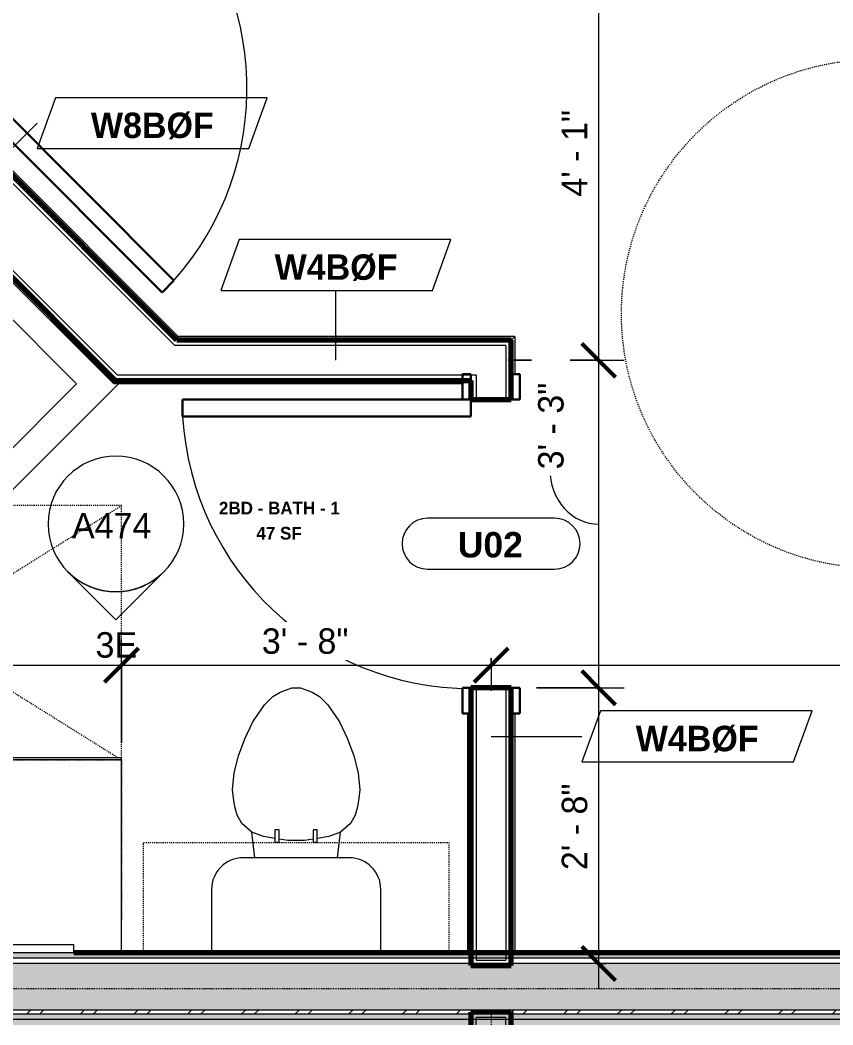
# Model space of a CAD drawing. Header units: inches. Extents: x 2071 to 4741, y -19 to 12114.
# Drawn here: x 2809.3 to 2905.2, y 11678.7 to 11797.2 of the extents above; entities that cross this region are included whole.
import ezdxf

# ---------------------------------------------------------------- set-up
doc = ezdxf.new("R2010")
doc.units = ezdxf.units.IN
doc.header["$MEASUREMENT"] = 0
doc.linetypes.add('Dash', pattern=[0.25, 0.125, -0.125])
doc.linetypes.add('Dash 3_32_', pattern=[0.1875, 0.09375, -0.09375])
for name, color, linetype, lineweight in [('0-2', 10, 'Continuous', 5), ('A-ANNO-DIMS', 211, 'Continuous', 9), ('A-ANNO-DIMS-32', 211, 'Continuous', 9), ('A-AREA-IDEN', 2, 'Continuous', 9), ('A-DETL-1', 90, 'Dash 3_32_', 18), ('A-DOOR', 31, 'Continuous', 18), ('A-DOOR-3', 31, 'Continuous', 9), ('A-DOOR-4', 31, 'Continuous', 30), ('A-DOOR-FRAM-3', 31, 'Continuous', 30), ('A-DOOR-IDEN', 31, 'Continuous', 9), ('A-GENM', 5, 'Continuous', 9), ('A-GENM-HDLN', 13, 'Dash', 9), ('A-WALL', 113, 'Continuous', 18), ('A-WALL-2', 250, 'Continuous', 18), ('A-WALL-3', 113, 'Continuous', 70), ('A-WALL-4', 113, 'Continuous', 9), ('A-WALL-IDEN', 211, 'Continuous', 9), ('A-WALL-PATT-1', 50, 'Continuous', 9), ('A-WALL-PATT-2', 253, 'Continuous', 9), ('A-WALL-PATT-3', 8, 'Continuous', 9), ('G-ANNO-SYMB-2', 111, 'Continuous', 9), ('I-WALL', 2, 'Continuous', 18), ('I-WALL-1', 7, 'Continuous', 70), ('I-WALL-2', 2, 'Continuous', 70), ('P-SANR-FIXT', 6, 'Continuous', 9), ('Q-CASE', 31, 'Continuous', 9), ('Q-CASE-2', 31, 'Dash', 9)]:
    doc.layers.add(name, color=color, linetype=linetype, lineweight=lineweight)
doc.styles.add('Arial_B', font='arialbd.ttf', dxfattribs={"height": 3})
doc.styles.add('Century Gothic', font='ufonts.com_century-gothic.ttf', dxfattribs={"height": 3})
doc.styles.add('Century Gothic_B', font='GOTHICB.TTF', dxfattribs={"height": 3})
doc.styles.add('Century Gothic_B_1', font='GOTHICB.TTF', dxfattribs={"height": 1.5})
doc.dimstyles.new('OD_1__HACK', dxfattribs={"dimscale": 12, "dimtxt": 3.132505, "dimasz": 0.333333, "dimexe": 0.25, "dimexo": 0.166667, "dimgap": 0.041667, "dimtad": 1, "dimdec": 0, "dimzin": 3, "dimdsep": 46, "dimlunit": 4, "dimtxsty": 'Century Gothic', "dimblk1": 'OBLIQUE', "dimblk2": 'OBLIQUE', "dimsah": 1, "dimcen": 0.09, "dimdle": 0.25, "dimazin": 0, "dimtfac": 1, "dimtdec": 4, "dimtix": 1, "dimtmove": 0, "dimatfit": 3, "dimfxl": 1, "dimtvp": 1, "dimtfill": 1, "dimfrac": 2, "dimtolj": 1, "dimtzin": 0, "dimarcsym": 2})
doc.dimstyles.new('OD_1__HACK_1', dxfattribs={"dimscale": 12, "dimtxt": 3.132505, "dimasz": 0.333333, "dimexe": 0.25, "dimexo": 0.166667, "dimgap": 0.041667, "dimtad": 1, "dimdec": 0, "dimzin": 3, "dimdsep": 46, "dimlunit": 4, "dimtxsty": 'Century Gothic', "dimblk1": 'OBLIQUE', "dimblk2": 'OBLIQUE', "dimsah": 1, "dimcen": 0.09, "dimdle": 0.25, "dimazin": 0, "dimtfac": 1, "dimtdec": 4, "dimtix": 1, "dimtmove": 1, "dimatfit": 3, "dimfxl": 1, "dimtvp": 1, "dimtfill": 1, "dimfrac": 2, "dimtolj": 1, "dimtzin": 0, "dimarcsym": 2})
pattern_1 = [(0, (0, 0), (10.24, 2.56), [0.422, -7.258, 0.422, -7.258, -40.96]), (0, (0, 0), (10.24, 2.56), [-15.36, 0.422, -14.938, 0.422, -7.258, -17.92]), (0, (0, 0), (10.24, 2.56), [-38.4, 0.422, -4.698, 0.422, -12.378]), (120, (3.84, 1.28), (-7.33702503, 7.58810013), [0.422, -7.258, 0.422, -7.258, -40.96]), (120, (3.84, 1.28), (-7.33702503, 7.58810013), [-15.36, 0.422, -14.938, 0.422, -7.258, -17.92]), (120, (3.84, 1.28), (-7.33702503, 7.58810013), [-38.4, 0.422, -4.698, 0.422, -12.378]), (240, (5.12, 6.4), (-2.90297497, -10.14810013), [0.422, -7.258, 0.422, -7.258, -40.96]), (240, (5.12, 6.4), (-2.90297497, -10.14810013), [-15.36, 0.422, -14.938, 0.422, -7.258, -17.92]), (240, (5.12, 6.4), (-2.90297497, -10.14810013), [-38.4, 0.422, -4.698, 0.422, -12.378])]

# ---------------------------------------------------------------- blocks, each defined once
blk = doc.blocks.new('CTR - 1st Phase - Common Walls_rvt-1-1ST FLOOR - 2BD ADA TYPE A')
at = {"layer": 'A-WALL-PATT-1'}
h = blk.add_hatch(dxfattribs=at)
h.set_pattern_fill('FP_1', color=256, style=0, pattern_type=2)
h.set_pattern_definition(pattern_1)
h.paths.add_polyline_path([(-2105.82, 11686.61), (-2105.82, 11687.24), (-2438.43, 11687.24), (-2437.8, 11686.61), (-2118.41, 11686.61)], flags=0)
h = blk.add_hatch(dxfattribs=at)
h.set_pattern_fill('FP_1', color=256, style=0, pattern_type=2)
h.set_pattern_definition(pattern_1)
h.paths.add_polyline_path([(-2105.82, 11679.36), (-2105.82, 11679.99), (-2436.47, 11679.99), (-2437.1, 11679.36), (-2118.41, 11679.36)], flags=0)
h = blk.add_hatch(dxfattribs=at)
h.set_pattern_fill('FP_1', color=256, style=0, pattern_type=2)
h.set_pattern_definition(pattern_1)
h.paths.add_polyline_path([(-2105.82, 11678.74), (-2105.82, 11679.36), (-2436.39, 11679.36), (-2437.01, 11678.74), (-2118.41, 11678.74)], flags=0)
at = {"layer": 'A-WALL-PATT-2'}
h = blk.add_hatch(dxfattribs=at)
h.set_pattern_fill('FP_2', color=256, style=0, pattern_type=2)
h.set_pattern_definition([(161.57, (0.16, 0.16), (-1.279773737, -0.000426766), [0, -9.107, 1.011, 0]), (18.43, (-0.16, 0.16), (-1.279773737, 0.000426766), [0, -9.107, 1.011, 0]), (108.43, (0.16, 0.16), (0.639452382, -3.199964008), [3.035, -7.083]), (71.57, (-0.16, 0.16), (0.639452382, 3.199964008), [3.035, -7.083])])
h.paths.add_polyline_path([(-2105.82, 11680.49), (-2105.82, 11685.99), (-2438.06, 11685.99), (-2435.06, 11682.99), (-2437.56, 11680.49), (-2118.41, 11680.49)], flags=0)
at = {"layer": 'A-WALL-PATT-3'}
h = blk.add_hatch(dxfattribs=at)
h.set_pattern_fill('FP_3', color=256, style=0, pattern_type=2)
h.set_pattern_definition([(45, (0, 0), (-3.1678384, 3.1678384), []), (45, (0, 4.8), (-3.1678384, 3.1678384), [])])
h.paths.add_polyline_path([(-2105.82, 11679.99), (-2105.82, 11680.49), (-2436.86, 11680.48), (-2437.36, 11679.99), (-2118.41, 11679.99)], flags=0)
at = {"layer": 'A-WALL-2'}
for p, q in [((-2105.82, 11686.61), (-2437.8, 11686.61)), ((-2105.82, 11685.99), (-2437.18, 11685.99)), ((-2105.82, 11679.99), (-2435.76, 11679.99)), ((-2105.82, 11680.49), (-2435.26, 11680.49)), ((-2105.82, 11679.36), (-2436.39, 11679.36))]:
    blk.add_line(p, q, dxfattribs=at)
at = {"layer": 'I-WALL-1'}
blk.add_line((-2105.82, 11687.24), (-2341.71, 11687.24), dxfattribs=at)
blk = doc.blocks.new('Basic Wall _ INT - W4BØF - _5_8 GYP - 2X4 WOOD_BATT_ - 5_8 GYP_ - ___-2690297-1ST FLOOR - 2BD ADA TYPE A')
at = {"layer": 'A-WALL'}
for p, q in [((-2295.27, 11715.48), (-2295.27, 11687.24)), ((-2294.98, 11715.48), (-2294.98, 11687.24))]:
    blk.add_line(p, q, dxfattribs=at)
blk = doc.blocks.new('Basic Wall _ INT - W4BØF - _5_8 GYP - 2X4 WOOD_BATT_ - 5_8 GYP_ - ___-2690298-1ST FLOOR - 2BD ADA TYPE A')
at = {"layer": 'A-WALL'}
for p, q in [((-2289.98, 11755.48), (-2289.98, 11759.61)), ((-2289.69, 11759.9), (-2289.69, 11755.48)), ((-2289.98, 11687.24), (-2289.98, 11715.48)), ((-2289.69, 11715.48), (-2289.69, 11687.24))]:
    blk.add_line(p, q, dxfattribs=at)
at = {"layer": 'A-WALL', "flags": 128}
for points in [[(-2290.06, 11759.53), (-2290.04, 11759.55), (-2290.02, 11759.57), (-2290.01, 11759.59), (-2289.99, 11759.6), (-2289.98, 11759.61), (-2289.98, 11759.61)], [(-2289.98, 11759.61), (-2289.96, 11759.63), (-2289.9, 11759.69), (-2289.81, 11759.78), (-2289.69, 11759.9)]]:
    blk.add_lwpolyline(points, dxfattribs=at)
blk = doc.blocks.new('Bath Vanity - Bath Vanity 48_-2551079-1ST FLOOR - 2BD ADA TYPE A')
at = {"layer": 'Q-CASE'}
for p, q in [((-23.26, -1), (-23.26, -24)), ((-23.26, -24), (24.74, -24))]:
    blk.add_line(p, q, dxfattribs=at)
blk = doc.blocks.new('Shower Base-Corner - 38_ x 38_-1684436-1ST FLOOR - 2BD ADA TYPE A')
at = {"layer": 'P-SANR-FIXT'}
for p, q in [((0, 38), (18.62, 38)), ((0, 37.45), (0, 38)), ((18.62, 38), (38, 18.62)), ((3.49, 34.51), (17.18, 34.51)), ((3.49, 3.49), (3.49, 34.51)), ((17.18, 34.51), (34.51, 17.18)), ((38, 18.62), (38, 8.63)), ((34.51, 17.18), (34.51, 3.49)), ((34.51, 3.49), (3.49, 3.49))]:
    blk.add_line(p, q, dxfattribs=at)
for start, end in [(360, 180), (180, 0)]:
    blk.add_arc((18.62, 18.62), 1.25, start, end, dxfattribs=at)
blk = doc.blocks.new('Toilet-Domestic-3D - Toilet-Domestic-3D-3234795-1ST FLOOR - 2BD ADA TYPE A')
at = {"layer": 'P-SANR-FIXT'}
for p, q in [((-1.87, 11.5), (-0.5, 12)), ((-0.5, 12), (0.5, 12)), ((0.5, 12), (1.87, 11.5)), ((-3.74, 10), (-2.74, 11)), ((-2.74, 11), (-1.87, 11.5)), ((1.87, 11.5), (2.74, 11)), ((2.74, 11), (3.74, 10)), ((-5.13, 8), (-3.74, 10)), ((3.74, 10), (5.13, 8)), ((-6.06, 6), (-5.13, 8)), ((5.13, 8), (6.06, 6)), ((-6.79, 4), (-6.06, 6)), ((6.06, 6), (6.79, 4)), ((-7.33, 1.99), (-6.79, 4)), ((6.79, 4), (7.33, 1.99)), ((-7.5, 0), (-7.33, 1.99)), ((7.33, 1.99), (7.5, 0)), ((-7.41, -1), (-7.5, 0)), ((-7.24, -2), (-7.41, -1)), ((7.41, -1), (7.24, -2)), ((7.5, 0), (7.41, -1)), ((-6.97, -3), (-7.24, -2)), ((7.24, -2), (6.97, -3)), ((-6.4, -4), (-6.97, -3)), ((6.97, -3), (6.4, -4)), ((-5.21, -5), (-6.4, -4)), ((6.4, -4), (5.21, -5)), ((-3.84, -5.5), (-5.21, -5)), ((-4.86, -8.02), (-5.21, -5)), ((-2.5, -5.74), (-3.84, -5.5)), ((-1, -6), (-2.01, -5.82)), ((2, -5.82), (1, -6)), ((3.84, -5.5), (2.49, -5.74)), ((5.21, -5), (3.84, -5.5)), ((4.86, -8.02), (5.21, -5)), ((1, -6), (-1, -6)), ((6.25, -8.02), (-6.25, -8.02)), ((-9.98, -11.75), (-9.98, -19.23)), ((9.98, -19.23), (9.98, -11.75))]:
    blk.add_line(p, q, dxfattribs=at)
for centre, start, end in [((-6.25, -11.75), 90, 180), ((6.25, -11.75), 0, 90)]:
    blk.add_arc(centre, 3.73, start, end, dxfattribs=at)
blk = doc.blocks.new('Basic Wall _ INT - W8BØF - _5_8 GYP - 2X8 WOOD_BATT_ - 5_8 GYP_ - ___-2704243-1ST FLOOR - 2BD ADA TYPE A')
at = {"layer": 'I-WALL'}
for p, q in [((-2329.49, 11759.61), (-2356.49, 11786.61)), ((-2329.37, 11759.9), (-2356.29, 11786.81)), ((-2329.53, 11759.53), (-2329.54, 11759.49))]:
    blk.add_line(p, q, dxfattribs=at)
at = {"layer": 'I-WALL', "flags": 128}
for points in [[(-2329.49, 11759.61), (-2329.49, 11759.61), (-2329.5, 11759.6), (-2329.5, 11759.59), (-2329.51, 11759.57), (-2329.52, 11759.55), (-2329.53, 11759.53)], [(-2329.37, 11759.9), (-2329.42, 11759.78), (-2329.46, 11759.69), (-2329.48, 11759.63), (-2329.49, 11759.61)]]:
    blk.add_lwpolyline(points, dxfattribs=at)
blk = doc.blocks.new('Basic Wall _ INT - W8BØF - _5_8 GYP - 2X8 WOOD_BATT_ - 5_8 GYP_ - ___-2699031-1ST FLOOR - 2BD ADA TYPE A')
at = {"layer": 'I-WALL'}
for p, q in [((-2363.38, 11781.13), (-2336.87, 11754.61)), ((-2336.99, 11754.32), (-2363.3, 11780.63)), ((-2336.82, 11754.74), (-2336.83, 11754.69))]:
    blk.add_line(p, q, dxfattribs=at)
at = {"layer": 'I-WALL', "flags": 128}
for points in [[(-2336.87, 11754.61), (-2336.88, 11754.59), (-2336.9, 11754.53), (-2336.94, 11754.44), (-2336.99, 11754.32)], [(-2336.83, 11754.69), (-2336.84, 11754.67), (-2336.85, 11754.65), (-2336.86, 11754.64), (-2336.86, 11754.62), (-2336.87, 11754.61), (-2336.87, 11754.61)]]:
    blk.add_lwpolyline(points, dxfattribs=at)
blk = doc.blocks.new('Basic Wall _ INT - W4BØF - _5_8 GYP - 2X4 WOOD_BATT_ - 5_8 GYP_ - ___-2690309-1ST FLOOR - 2BD ADA TYPE A')
at = {"layer": 'A-WALL'}
for p, q in [((-2295.86, 11754.32), (-2336.99, 11754.32)), ((-2336.87, 11754.61), (-2295.86, 11754.61)), ((-2336.83, 11754.69), (-2336.82, 11754.74))]:
    blk.add_line(p, q, dxfattribs=at)
at = {"layer": 'A-WALL', "flags": 128}
for points in [[(-2336.99, 11754.32), (-2336.94, 11754.44), (-2336.9, 11754.53), (-2336.88, 11754.59), (-2336.87, 11754.61)], [(-2336.87, 11754.61), (-2336.87, 11754.61), (-2336.86, 11754.62), (-2336.86, 11754.64), (-2336.85, 11754.65), (-2336.84, 11754.67), (-2336.83, 11754.69)]]:
    blk.add_lwpolyline(points, dxfattribs=at)
blk = doc.blocks.new('Basic Wall _ INT - W4BØF - _5_8 GYP - 2X4 WOOD_BATT_ - 5_8 GYP_ - ___-2690310-1ST FLOOR - 2BD ADA TYPE A')
at = {"layer": 'A-WALL'}
for p, q in [((-2329.54, 11759.49), (-2329.53, 11759.53)), ((-2289.98, 11759.61), (-2329.49, 11759.61)), ((-2289.69, 11759.9), (-2329.37, 11759.9))]:
    blk.add_line(p, q, dxfattribs=at)
at = {"layer": 'A-WALL', "flags": 128}
for points in [[(-2329.53, 11759.53), (-2329.52, 11759.55), (-2329.51, 11759.57), (-2329.5, 11759.59), (-2329.5, 11759.6), (-2329.49, 11759.61), (-2329.49, 11759.61)], [(-2329.49, 11759.61), (-2329.48, 11759.63), (-2329.46, 11759.69), (-2329.42, 11759.78), (-2329.37, 11759.9)], [(-2289.98, 11759.61), (-2289.98, 11759.61), (-2289.99, 11759.6), (-2290.01, 11759.59), (-2290.02, 11759.57), (-2290.04, 11759.55), (-2290.06, 11759.53)], [(-2289.69, 11759.9), (-2289.81, 11759.78), (-2289.9, 11759.69), (-2289.96, 11759.63), (-2289.98, 11759.61)]]:
    blk.add_lwpolyline(points, dxfattribs=at)
blk = doc.blocks.new('SWING - SINGLE - FLUSH - 2-10 x 6-8 - PRIVACY-3199407-1ST FLOOR - 2BD ADA TYPE A')
at = {"layer": 'A-DOOR-3'}
blk.add_arc((17, 2.37), 34.07, 93.3657, 180, dxfattribs=at)
at = {"layer": 'A-DOOR-4'}
for p, q in [((15, 2.37), (15, 36.38)), ((17, 36.38), (15, 36.38)), ((17, 2.37), (17, 36.38)), ((17, 2.37), (15, 2.37))]:
    blk.add_line(p, q, dxfattribs=at)
at = {"layer": 'A-DOOR-FRAM-3'}
for p, q in [((-17, 3.37), (-20, 3.37)), ((-20, 3.37), (-20, 2.37)), ((-20, 2.37), (-17, 2.37)), ((-17, 2.37), (-17, 3.37)), ((20, 3.37), (17, 3.37)), ((17, 3.37), (17, 2.37)), ((17, 2.37), (20, 2.37)), ((20, 2.37), (20, 3.37)), ((-17, -2.38), (-20, -2.38)), ((-20, -2.38), (-20, -3.38)), ((-20, -3.38), (-17, -3.38)), ((-17, -3.38), (-17, -2.38)), ((20, -2.38), (17, -2.38)), ((17, -2.38), (17, -3.38)), ((17, -3.38), (20, -3.38)), ((20, -3.38), (20, -2.38))]:
    blk.add_line(p, q, dxfattribs=at)
blk = doc.blocks.new('ADA Clearances - 30_x48_-V4-1ST FLOOR - 2BD ADA TYPE A')
at = {"layer": 'A-GENM-HDLN'}
for p, q in [((14.74, -23.59), (-15, 24)), ((14.75, 24), (-15, 24)), ((-15, 24), (-15, -23.59)), ((-14.74, -23.59), (14.75, 23.6))]:
    blk.add_line(p, q, dxfattribs=at)
blk = doc.blocks.new('Basic Wall _ INT - W4BØF - _5_8 GYP - 2X4 WOOD_BATT_ - 5_8 GYP_ - ___-2690314-1ST FLOOR - 2BD ADA TYPE A')
at = {"layer": 'A-WALL'}
for p, q in [((-2305.93, 11838.4), (-2302.23, 11842.1)), ((-2302.11, 11841.82), (-2305.43, 11838.49)), ((-2329.09, 11815.25), (-2309.29, 11835.05)), ((-2309.38, 11834.55), (-2328.89, 11815.04)), ((-2389.61, 11754.73), (-2363.21, 11781.13)), ((-2363.3, 11780.63), (-2389.2, 11754.73))]:
    blk.add_line(p, q, dxfattribs=at)
at = {"layer": 'A-WALL', "flags": 128}
for points in [[(-2302.26, 11842.19), (-2302.26, 11842.17), (-2302.25, 11842.15), (-2302.24, 11842.13), (-2302.24, 11842.12), (-2302.23, 11842.11), (-2302.23, 11842.1)], [(-2302.23, 11842.1), (-2302.22, 11842.09), (-2302.2, 11842.03), (-2302.16, 11841.94), (-2302.11, 11841.82)], [(-2389.61, 11754.73), (-2389.61, 11754.73), (-2389.62, 11754.73), (-2389.64, 11754.73), (-2389.67, 11754.73), (-2389.69, 11754.73), (-2389.72, 11754.73)], [(-2389.2, 11754.73), (-2389.37, 11754.73), (-2389.5, 11754.73), (-2389.58, 11754.73), (-2389.61, 11754.73)]]:
    blk.add_lwpolyline(points, dxfattribs=at)
blk = doc.blocks.new('Basic Wall _ INT - W4BØF - _5_8 GYP - 2X4 WOOD_BATT_ - 5_8 GYP_ - ___-2690313-1ST FLOOR - 2BD ADA TYPE A')
at = {"layer": 'A-WALL'}
for p, q in [((-2304.42, 11847.39), (-2332.83, 11818.99)), ((-2304.3, 11847.1), (-2332.62, 11818.78)), ((-2361.11, 11790.7), (-2397.09, 11754.73)), ((-2360.91, 11790.5), (-2396.68, 11754.73))]:
    blk.add_line(p, q, dxfattribs=at)
at = {"layer": 'A-WALL', "flags": 128}
for points in [[(-2304.42, 11847.39), (-2304.37, 11847.27), (-2304.33, 11847.18), (-2304.31, 11847.12), (-2304.3, 11847.1)], [(-2304.3, 11847.1), (-2304.3, 11847.1), (-2304.3, 11847.09), (-2304.29, 11847.08), (-2304.28, 11847.06), (-2304.28, 11847.04), (-2304.27, 11847.02)], [(-2396.68, 11754.73), (-2396.71, 11754.73), (-2396.79, 11754.73), (-2396.92, 11754.73), (-2397.09, 11754.73)], [(-2396.56, 11754.73), (-2396.59, 11754.73), (-2396.62, 11754.73), (-2396.64, 11754.73), (-2396.66, 11754.73), (-2396.67, 11754.73), (-2396.68, 11754.73)]]:
    blk.add_lwpolyline(points, dxfattribs=at)
blk = doc.blocks.new('ADA Clearances - 5ft Circle-V5-1ST FLOOR - 2BD ADA TYPE A')
at = {"layer": 'A-GENM-HDLN'}
blk.add_circle((0, 0), 30, dxfattribs=at)
blk = doc.blocks.new('300 Series Wall Hung Cabinet_326 - 36_-2909953-1ST FLOOR - 2BD ADA TYPE A')
at = {"layer": 'Q-CASE'}
for p, q in [((-2.01, 14.69), (-2.5, 14.69)), ((-2.5, 14.69), (-2.5, 13.19)), ((-2.01, 13.19), (-2.01, 14.69)), ((2.49, 14.69), (2, 14.69)), ((2, 14.69), (2, 13.19)), ((2.49, 13.19), (2.49, 14.69)), ((-2.01, 13.19), (-2.5, 13.19)), ((2.49, 13.19), (2, 13.19))]:
    blk.add_line(p, q, dxfattribs=at)
at = {"layer": 'Q-CASE-2'}
for p, q in [((-18, 0.19), (-18, 13.19)), ((-18, 13.19), (18, 13.19)), ((18, 13.19), (18, 0.19)), ((18, 0.19), (-18, 0.19))]:
    blk.add_line(p, q, dxfattribs=at)
blk = doc.blocks.new('BATHROOM MIRROR - BATHROOM MIRROR 42_-2844766-1ST FLOOR - 2BD ADA TYPE A')
at = {"layer": 'Q-CASE'}
for p, q in [((-20.26, -23), (21.74, -23)), ((-20.26, -23), (-20.26, -24)), ((21.74, -24), (21.74, -23)), ((21.74, -24), (-20.26, -24))]:
    blk.add_line(p, q, dxfattribs=at)
blk = doc.blocks.new('DIMBLOCK42-1ST FLOOR - 2BD ADA TYPE A')
at = {"layer": 'A-ANNO-DIMS-32'}
for p, q in [((2773.28, 11711.99), (2773.28, 11724.15)), ((2821.28, 11711.99), (2821.28, 11724.15)), ((2773.28, 11721.15), (2821.28, 11721.15)), ((2773.28, 11721.15), (2773.28, 11711.99)), ((2821.28, 11721.15), (2821.28, 11711.99))]:
    blk.add_line(p, q, dxfattribs=at)
at = {"layer": 'A-ANNO-DIMS-32', "lineweight": 50}
for p, q in [((2773.28, 11721.15), (2775.28, 11723.15)), ((2821.28, 11721.15), (2823.28, 11723.15)), ((2773.28, 11721.15), (2771.28, 11719.15)), ((2821.28, 11721.15), (2819.28, 11719.15))]:
    blk.add_line(p, q, dxfattribs=at)
at = {"layer": 'A-ANNO-DIMS-32', "color": 0, "insert": (2792.03, 11725.5), "char_height": 3, "width": 12.5897, "attachment_point": 1, "line_spacing_factor": 0.984502, "style": 'Century Gothic', "bg_fill": 3, "box_fill_scale": 1.25, "bg_fill_color": 256, "bg_fill_true_color": 13158600, "bg_fill_transparency": 0}
blk.add_mtext('4\' - 0"', dxfattribs=at)
blk = doc.blocks.new('_Oblique')
at = {"color": 0, "linetype": 'ByBlock', "lineweight": -2}
blk.add_line((-0.5, -0.5), (0.5, 0.5), dxfattribs=at)
blk = doc.blocks.new('DIMBLOCK43-1ST FLOOR - 2BD ADA TYPE A')
at = {"layer": 'A-ANNO-DIMS-32'}
for p, q in [((2821.28, 11711.99), (2821.28, 11724.15)), ((2821.28, 11721.15), (2864.86, 11721.15)), ((2821.28, 11721.15), (2821.28, 11711.99)), ((2864.86, 11721.98), (2864.86, 11718.15)), ((2864.86, 11721.15), (2864.86, 11721.98))]:
    blk.add_line(p, q, dxfattribs=at)
at = {"layer": 'A-ANNO-DIMS-32', "lineweight": 50}
for p, q in [((2821.28, 11721.15), (2823.28, 11723.15)), ((2864.86, 11721.15), (2866.86, 11723.15)), ((2821.28, 11721.15), (2819.28, 11719.15)), ((2864.86, 11721.15), (2862.86, 11719.15))]:
    blk.add_line(p, q, dxfattribs=at)
at = {"layer": 'A-ANNO-DIMS-32', "color": 0, "insert": (2837.82, 11725.5), "char_height": 3, "width": 12.5897, "attachment_point": 1, "line_spacing_factor": 0.984502, "style": 'Century Gothic', "bg_fill": 3, "box_fill_scale": 1.25, "bg_fill_color": 256, "bg_fill_true_color": 13158600, "bg_fill_transparency": 0}
blk.add_mtext('3\' - 8"', dxfattribs=at)
blk = doc.blocks.new('DIMBLOCK44-1ST FLOOR - 2BD ADA TYPE A')
at = {"layer": 'A-ANNO-DIMS-32', "lineweight": 50}
for p, q in [((2864.86, 11721.15), (2866.86, 11723.15)), ((3052.52, 11721.15), (3054.52, 11723.15)), ((2864.86, 11721.15), (2862.86, 11719.15)), ((3052.52, 11721.15), (3050.52, 11719.15))]:
    blk.add_line(p, q, dxfattribs=at)
at = {"layer": 'A-ANNO-DIMS-32'}
for p, q in [((2864.86, 11721.98), (2864.86, 11718.15)), ((2864.86, 11721.15), (2864.86, 11721.98)), ((2864.86, 11721.15), (3055.52, 11721.15)), ((3052.52, 11721.98), (3052.52, 11718.15)), ((3052.52, 11721.15), (3052.52, 11721.98))]:
    blk.add_line(p, q, dxfattribs=at)
at = {"layer": 'A-ANNO-DIMS-32', "color": 0, "insert": (2952.27, 11725.5), "char_height": 3, "width": 15.394, "attachment_point": 1, "line_spacing_factor": 0.984502, "style": 'Century Gothic', "bg_fill": 3, "box_fill_scale": 1.25, "bg_fill_color": 256, "bg_fill_true_color": 13158600, "bg_fill_transparency": 0}
blk.add_mtext('15\' - 8"', dxfattribs=at)
blk = doc.blocks.new('DIMBLOCK50-1ST FLOOR - 2BD ADA TYPE A')
at = {"layer": 'A-ANNO-DIMS-32', "lineweight": 50}
for p, q in [((2877.55, 11806.2), (2875.55, 11808.2)), ((2877.55, 11806.2), (2879.55, 11804.2)), ((2877.55, 11757.11), (2875.55, 11759.11)), ((2877.55, 11757.11), (2879.55, 11755.11))]:
    blk.add_line(p, q, dxfattribs=at)
at = {"layer": 'A-ANNO-DIMS-32'}
for p, q in [((2878.25, 11806.2), (2874.55, 11806.2)), ((2877.55, 11806.2), (2877.55, 11757.11)), ((2877.55, 11806.2), (2878.25, 11806.2)), ((2866.86, 11757.11), (2880.55, 11757.11)), ((2877.55, 11757.11), (2866.86, 11757.11))]:
    blk.add_line(p, q, dxfattribs=at)
at = {"layer": 'A-ANNO-DIMS-32', "color": 0, "insert": (2873.2, 11776.41), "char_height": 3, "width": 12.5897, "attachment_point": 1, "rotation": 90, "line_spacing_factor": 0.984502, "style": 'Century Gothic', "bg_fill": 3, "box_fill_scale": 1.25, "bg_fill_color": 256, "bg_fill_true_color": 13158600, "bg_fill_transparency": 0}
blk.add_mtext('4\' - 1"', dxfattribs=at)
blk = doc.blocks.new('DIMBLOCK51-1ST FLOOR - 2BD ADA TYPE A')
at = {"layer": 'A-ANNO-DIMS-32', "lineweight": 50}
for p, q in [((2877.55, 11757.11), (2875.55, 11759.11)), ((2877.55, 11757.11), (2879.55, 11755.11)), ((2877.55, 11718.48), (2875.55, 11720.48)), ((2877.55, 11718.48), (2879.55, 11716.48))]:
    blk.add_line(p, q, dxfattribs=at)
at = {"layer": 'A-ANNO-DIMS-32'}
for p, q in [((2866.86, 11757.11), (2880.55, 11757.11)), ((2877.55, 11757.11), (2866.86, 11757.11)), ((2877.55, 11757.11), (2877.55, 11718.48)), ((2870.23, 11718.48), (2880.55, 11718.48)), ((2877.55, 11718.48), (2870.23, 11718.48))]:
    blk.add_line(p, q, dxfattribs=at)
blk.add_ellipse((2877.55, 11744.25), major_axis=(0, 6.46), ratio=0.891251, start_param=1.570796, end_param=3.141593, dxfattribs=at)
at = {"layer": 'A-ANNO-DIMS-32', "color": 0, "insert": (2870.41, 11744.25), "char_height": 3, "width": 12.5897, "attachment_point": 1, "rotation": 90, "line_spacing_factor": 0.984502, "style": 'Century Gothic', "bg_fill": 3, "box_fill_scale": 1.25, "bg_fill_color": 256, "bg_fill_true_color": 13158600, "bg_fill_transparency": 0}
blk.add_mtext('3\' - 3"', dxfattribs=at)
blk = doc.blocks.new('DIMBLOCK52-1ST FLOOR - 2BD ADA TYPE A')
at = {"layer": 'A-ANNO-DIMS-32', "lineweight": 50}
for p, q in [((2877.55, 11718.48), (2875.55, 11720.48)), ((2877.55, 11718.48), (2879.55, 11716.48)), ((2877.55, 11685.99), (2875.55, 11687.99)), ((2877.55, 11685.99), (2879.55, 11683.99))]:
    blk.add_line(p, q, dxfattribs=at)
at = {"layer": 'A-ANNO-DIMS-32'}
for p, q in [((2870.23, 11718.48), (2880.55, 11718.48)), ((2877.55, 11718.48), (2870.23, 11718.48)), ((2877.55, 11718.48), (2877.55, 11682.99)), ((2878.38, 11685.99), (2874.55, 11685.99)), ((2877.55, 11685.99), (2878.38, 11685.99))]:
    blk.add_line(p, q, dxfattribs=at)
at = {"layer": 'A-ANNO-DIMS-32', "color": 0, "insert": (2873.2, 11696.99), "char_height": 3, "width": 12.5897, "attachment_point": 1, "rotation": 90, "line_spacing_factor": 0.984502, "style": 'Century Gothic', "bg_fill": 3, "box_fill_scale": 1.25, "bg_fill_color": 256, "bg_fill_true_color": 13158600, "bg_fill_transparency": 0}
blk.add_mtext('2\' - 8"', dxfattribs=at)
blk = doc.blocks.new('Elevation - Filled Arrow-152140-1ST FLOOR - 2BD ADA TYPE A')
at = {"layer": 'G-ANNO-SYMB-2'}
for start, end in [(360, 180), (180, 360)]:
    blk.add_arc((0, 0), 0.25, start, end, dxfattribs=at)
blk = doc.blocks.new('Elevation - Filled Arrow-151867-1ST FLOOR - 2BD ADA TYPE A')
at = {"layer": 'G-ANNO-SYMB-2'}
for p, q in [((0, 0.3536), (-0.1768, 0.1768)), ((0.1768, 0.1768), (0, 0.3536))]:
    blk.add_line(p, q, dxfattribs=at)
blk.add_arc((0, 0), 0.25, 45, 135, dxfattribs=at)
blk = doc.blocks.new('Wall Tag - ONE-2663183-1ST FLOOR - 2BD ADA TYPE A')
at = {"layer": 'A-WALL-IDEN'}
for p, q in [((-0.3561, 0.0937), (-0.4244, -0.0937)), ((0.4244, 0.0937), (-0.3561, 0.0937)), ((0.3561, -0.0937), (0.4244, 0.0937)), ((-0.4244, -0.0937), (0.3561, -0.0937))]:
    blk.add_line(p, q, dxfattribs=at)
blk = doc.blocks.new('Door Tag - Type Mark-2601225-1ST FLOOR - 2BD ADA TYPE A')
at = {"layer": 'A-DOOR-IDEN'}
for p, q in [((0.234375, 0.09375), (-0.234375, 0.09375)), ((-0.234375, -0.09375), (0.234375, -0.09375))]:
    blk.add_line(p, q, dxfattribs=at)
for centre, start, end in [((-0.234375, 0), 90, 270), ((0.234375, 0), 270, 90)]:
    blk.add_arc(centre, 0.09375, start, end, dxfattribs=at)

msp = doc.modelspace()

# ---------------------------------------------------------------- linework, layer by layer
at = {"layer": 'A-DETL-1'}
for p, q in [((2773.28, 11709.99), (2821.28, 11709.99)), ((2821.28, 11709.99), (2821.28, 11690.99)), ((3052.52, 11685.99), (2717.44, 11685.99)), ((3052.52, 11682.99), (2711.73, 11682.99)), ((2864.86, 11680.24), (2864.86, 11678.74))]:
    msp.add_line(p, q, dxfattribs=at)
at = {"layer": 'A-WALL'}
for p, q in [((2827.54, 11758.86), (2799.17, 11787.23)), ((2820.78, 11755.36), (2794.04, 11782.1)), ((2866.61, 11758.86), (2827.54, 11758.86)), ((2866.61, 11758.86), (2866.61, 11752.48)), ((2863.11, 11755.36), (2820.78, 11755.36)), ((2863.11, 11755.36), (2863.11, 11752.48)), ((2863.11, 11718.48), (2863.11, 11686.36)), ((2866.61, 11718.48), (2866.61, 11686.36)), ((2863.11, 11686.36), (2866.61, 11686.36)), ((2863.11, 11678.74), (2863.11, 11679.61)), ((2866.61, 11679.61), (2863.11, 11679.61)), ((2866.61, 11678.74), (2866.61, 11679.61))]:
    msp.add_line(p, q, dxfattribs=at)
at = {"layer": 'A-WALL-3'}
for p, q in [((2867.23, 11759.49), (2827.8, 11759.49)), ((2867.23, 11752.48), (2867.23, 11759.49)), ((2832.55, 11754.74), (2862.48, 11754.74)), ((2862.48, 11754.74), (2862.48, 11752.48)), ((2862.48, 11752.48), (2867.23, 11752.48)), ((2867.23, 11718.48), (2862.48, 11718.48)), ((2862.48, 11718.48), (2862.48, 11685.74)), ((2867.23, 11685.74), (2867.23, 11718.48)), ((2862.48, 11685.74), (2867.23, 11685.74)), ((2862.48, 11680.24), (2862.48, 11678.74)), ((2867.23, 11680.24), (2862.48, 11680.24)), ((2867.23, 11678.74), (2867.23, 11680.24))]:
    msp.add_line(p, q, dxfattribs=at)
at = {"layer": 'A-WALL-4'}
for p, q in [((2821.28, 11709.99), (2773.28, 11709.99)), ((2821.28, 11687.24), (2821.28, 11709.99))]:
    msp.add_line(p, q, dxfattribs=at)
at = {"layer": 'A-WALL-IDEN'}
for p, q in [((2803.75, 11777.52), (2811.3, 11785.07)), ((2846.55, 11757.11), (2846.55, 11765.35))]:
    msp.add_line(p, q, dxfattribs=at)
at = {"layer": 'I-WALL-2'}
for p, q in [((2827.8, 11759.49), (2800.06, 11787.23)), ((2794.04, 11781.22), (2820.53, 11754.74)), ((2820.53, 11754.74), (2832.55, 11754.74))]:
    msp.add_line(p, q, dxfattribs=at)

# ---------------------------------------------------------------- block references
at = {"layer": '0-2'}
msp.add_blockref('CTR - 1st Phase - Common Walls_rvt-1-1ST FLOOR - 2BD ADA TYPE A', (5157.34, 0), dxfattribs=at)
at = {"layer": 'A-DOOR'}
for p, rotation in [((2812.34, 11802.87), 224.9999999999984), ((2864.86, 11735.48), 90.00000000000018)]:
    msp.add_blockref('SWING - SINGLE - FLUSH - 2-10 x 6-8 - PRIVACY-3199407-1ST FLOOR - 2BD ADA TYPE A', p, dxfattribs=dict(at, rotation=rotation))
at = {"layer": 'A-GENM'}
for name, p, rotation in [('ADA Clearances - 5ft Circle-V5-1ST FLOOR - 2BD ADA TYPE A', (2910.24, 11762.6), 180), ('ADA Clearances - 30_x48_-V4-1ST FLOOR - 2BD ADA TYPE A', (2797.28, 11724.99), 269.99999999993)]:
    msp.add_blockref(name, p, dxfattribs=dict(at, rotation=rotation))
at = {"layer": 'A-WALL'}
for name in ['Basic Wall _ INT - W4BØF - _5_8 GYP - 2X4 WOOD_BATT_ - 5_8 GYP_ - ___-2690313-1ST FLOOR - 2BD ADA TYPE A', 'Basic Wall _ INT - W4BØF - _5_8 GYP - 2X4 WOOD_BATT_ - 5_8 GYP_ - ___-2690314-1ST FLOOR - 2BD ADA TYPE A', 'Basic Wall _ INT - W4BØF - _5_8 GYP - 2X4 WOOD_BATT_ - 5_8 GYP_ - ___-2690310-1ST FLOOR - 2BD ADA TYPE A', 'Basic Wall _ INT - W4BØF - _5_8 GYP - 2X4 WOOD_BATT_ - 5_8 GYP_ - ___-2690298-1ST FLOOR - 2BD ADA TYPE A', 'Basic Wall _ INT - W4BØF - _5_8 GYP - 2X4 WOOD_BATT_ - 5_8 GYP_ - ___-2690309-1ST FLOOR - 2BD ADA TYPE A', 'Basic Wall _ INT - W4BØF - _5_8 GYP - 2X4 WOOD_BATT_ - 5_8 GYP_ - ___-2690297-1ST FLOOR - 2BD ADA TYPE A']:
    msp.add_blockref(name, (5157.34, 0), dxfattribs=at)
at = {"layer": 'A-WALL-IDEN', "xscale": 31.99999999999999, "yscale": 31.99999999999999, "zscale": 31.99999999999999}
for p in [(2824.88, 11785.07), (2846.55, 11768.35)]:
    msp.add_blockref('Wall Tag - ONE-2663183-1ST FLOOR - 2BD ADA TYPE A', p, dxfattribs=at)
at = {"layer": 'G-ANNO-SYMB-2', "xscale": 31.99999999999999, "yscale": 31.99999999999999, "zscale": 31.99999999999999}
msp.add_blockref('Elevation - Filled Arrow-152140-1ST FLOOR - 2BD ADA TYPE A', (2820.61, 11737.81), dxfattribs=at)
at = {"layer": 'I-WALL'}
for name in ['Basic Wall _ INT - W8BØF - _5_8 GYP - 2X8 WOOD_BATT_ - 5_8 GYP_ - ___-2704243-1ST FLOOR - 2BD ADA TYPE A', 'Basic Wall _ INT - W8BØF - _5_8 GYP - 2X8 WOOD_BATT_ - 5_8 GYP_ - ___-2699031-1ST FLOOR - 2BD ADA TYPE A']:
    msp.add_blockref(name, (5157.34, 0), dxfattribs=at)
at = {"layer": 'P-SANR-FIXT', "rotation": 224.9999999999824}
msp.add_blockref('Shower Base-Corner - 38_ x 38_-1684436-1ST FLOOR - 2BD ADA TYPE A', (2794.04, 11781.22), dxfattribs=at)
at = {"layer": 'P-SANR-FIXT'}
msp.add_blockref('Toilet-Domestic-3D - Toilet-Domestic-3D-3234795-1ST FLOOR - 2BD ADA TYPE A', (2841.87, 11706.47), dxfattribs=at)
at = {"layer": 'Q-CASE', "rotation": 180}
msp.add_blockref('Bath Vanity - Bath Vanity 48_-2551079-1ST FLOOR - 2BD ADA TYPE A', (2798.01, 11686.24), dxfattribs=at)
at = {"layer": 'Q-CASE'}
for name, p in [('300 Series Wall Hung Cabinet_326 - 36_-2909953-1ST FLOOR - 2BD ADA TYPE A', (2841.87, 11687.05)), ('BATHROOM MIRROR - BATHROOM MIRROR 42_-2844766-1ST FLOOR - 2BD ADA TYPE A', (2793.9, 11711.24))]:
    msp.add_blockref(name, p, dxfattribs=at)

# ---------------------------------------------------------------- texts
at = {"layer": 'A-AREA-IDEN', "char_height": 1.5, "attachment_point": 1, "style": 'Century Gothic_B_1'}
for s, insert, width in [('2BD - BATH - 1', (2832.76, 11740.43), 16.463), ('47 SF', (2837.18, 11737.47), 5.757)]:
    msp.add_mtext(s, dxfattribs=dict(at, insert=insert, width=width))
at = {"layer": 'A-WALL-IDEN', "char_height": 3, "width": 17.372, "attachment_point": 1, "style": 'Century Gothic_B'}
for s, insert in [('W8BØF', (2817.66, 11786.32)), ('W4BØF', (2839.33, 11769.6)), ('W4BØF', (2881.93, 11714.01))]:
    msp.add_mtext(s, dxfattribs=dict(at, insert=insert))
at = {"layer": 'G-ANNO-SYMB-2', "insert": (2815.43, 11739.12), "char_height": 3, "width": 12.221, "attachment_point": 1, "style": 'Century Gothic'}
msp.add_mtext('A474', dxfattribs=at)

# ---------------------------------------------------------------- next in the draw order: dimensions: what is measured, and where the dimension line sits
at = {"layer": 'A-ANNO-DIMS'}
dim = msp.add_linear_dim(base=(2877.55, 11757.11), p1=(2880.25, 11806.2), p2=(2864.86, 11757.11), angle=90, dimstyle='OD_1__HACK', override={"dimpost": '<>', "dimfxl": 51.449291}, dxfattribs=at)
dim.commit()
dim.dimension.update_dxf_attribs({"geometry": 'DIMBLOCK50-1ST FLOOR - 2BD ADA TYPE A', "text_midpoint": (2875.51, 11781.66)})
dim = msp.add_linear_dim(base=(2821.28, 11721.15), p1=(2773.28, 11709.99), p2=(2821.28, 11709.99), dimstyle='OD_1__HACK', override={"dimpost": '<>', "dimfxl": 48}, dxfattribs=at)
dim.commit()
dim.dimension.update_dxf_attribs({"geometry": 'DIMBLOCK42-1ST FLOOR - 2BD ADA TYPE A', "text_midpoint": (2797.28, 11723.23)})

# ---------------------------------------------------------------- next in the draw order: dimensions: what is measured, and where the dimension line sits
dim = msp.add_linear_dim(base=(2864.86, 11721.15), p1=(2821.28, 11709.99), p2=(2864.86, 11723.98), dimstyle='OD_1__HACK', override={"dimpost": '<>', "dimfxl": 45.772779}, dxfattribs=at)
dim.commit()
dim.dimension.update_dxf_attribs({"geometry": 'DIMBLOCK43-1ST FLOOR - 2BD ADA TYPE A', "text_midpoint": (2843.07, 11723.23)})

# ---------------------------------------------------------------- next in the draw order: block references
at = {"layer": 'G-ANNO-SYMB-2', "extrusion": (0, 0, -1), "xscale": 31.99999999999999, "yscale": 31.99999999999999, "zscale": 31.99999999999999, "rotation": 180}
msp.add_blockref('Elevation - Filled Arrow-151867-1ST FLOOR - 2BD ADA TYPE A', (-2820.61, 11737.81), dxfattribs=at)

# ---------------------------------------------------------------- next in the draw order: texts
at = {"layer": 'G-ANNO-SYMB-2', "insert": (2818.2, 11725.05), "char_height": 3, "width": 5.555, "attachment_point": 1, "style": 'Century Gothic'}
msp.add_mtext('3E', dxfattribs=at)

# ---------------------------------------------------------------- next in the draw order: dimensions: what is measured, and where the dimension line sits
at = {"layer": 'A-ANNO-DIMS'}
dim = msp.add_linear_dim(base=(3052.52, 11721.15), p1=(2864.86, 11723.98), p2=(3052.52, 11723.98), dimstyle='OD_1__HACK', override={"dimpost": '<>', "dimfxl": 187.658252}, dxfattribs=at)
dim.commit()
dim.dimension.update_dxf_attribs({"geometry": 'DIMBLOCK44-1ST FLOOR - 2BD ADA TYPE A', "text_midpoint": (2958.69, 11723.23)})

# ---------------------------------------------------------------- next in the draw order: dimensions: what is measured, and where the dimension line sits
dim = msp.add_linear_dim(base=(2877.55, 11718.48), p1=(2864.86, 11757.11), p2=(2868.23, 11718.48), angle=90, dimstyle='OD_1__HACK_1', override={"dimpost": '<>', "dimfxl": 38.776281}, dxfattribs=at)
dim.commit()
dim.dimension.update_dxf_attribs({"geometry": 'DIMBLOCK51-1ST FLOOR - 2BD ADA TYPE A', "text_midpoint": (2872.41, 11750.55), "dimtype": 160, "text_rotation": 90})

# ---------------------------------------------------------------- next in the draw order: block references
at = {"layer": 'A-DOOR-IDEN', "xscale": 31.99999999999999, "yscale": 31.99999999999999, "zscale": 31.99999999999999}
msp.add_blockref('Door Tag - Type Mark-2601225-1ST FLOOR - 2BD ADA TYPE A', (2864.86, 11735.48), dxfattribs=at)

# ---------------------------------------------------------------- next in the draw order: texts
at = {"layer": 'A-DOOR-IDEN', "insert": (2860.93, 11736.86), "char_height": 3, "width": 9.393, "attachment_point": 1, "style": 'Arial_B'}
msp.add_mtext('U02', dxfattribs=at)

# ---------------------------------------------------------------- next in the draw order: dimensions: what is measured, and where the dimension line sits
at = {"layer": 'A-ANNO-DIMS'}
dim = msp.add_linear_dim(base=(2877.55, 11685.99), p1=(2868.23, 11718.48), p2=(2880.38, 11685.99), angle=90, dimstyle='OD_1__HACK', override={"dimpost": '<>', "dimfxl": 34.688293}, dxfattribs=at)
dim.commit()
dim.dimension.update_dxf_attribs({"geometry": 'DIMBLOCK52-1ST FLOOR - 2BD ADA TYPE A', "text_midpoint": (2875.47, 11702.24)})

# ---------------------------------------------------------------- next in the draw order: linework, layer by layer
at = {"layer": 'A-WALL-IDEN'}
msp.add_line((2864.86, 11712.76), (2875.57, 11712.76), dxfattribs=at)

# ---------------------------------------------------------------- next in the draw order: block references
at = {"layer": 'A-WALL-IDEN', "xscale": 31.99999999999999, "yscale": 31.99999999999999, "zscale": 31.99999999999999}
msp.add_blockref('Wall Tag - ONE-2663183-1ST FLOOR - 2BD ADA TYPE A', (2889.15, 11712.76), dxfattribs=at)

doc.saveas('drawing.dxf')
